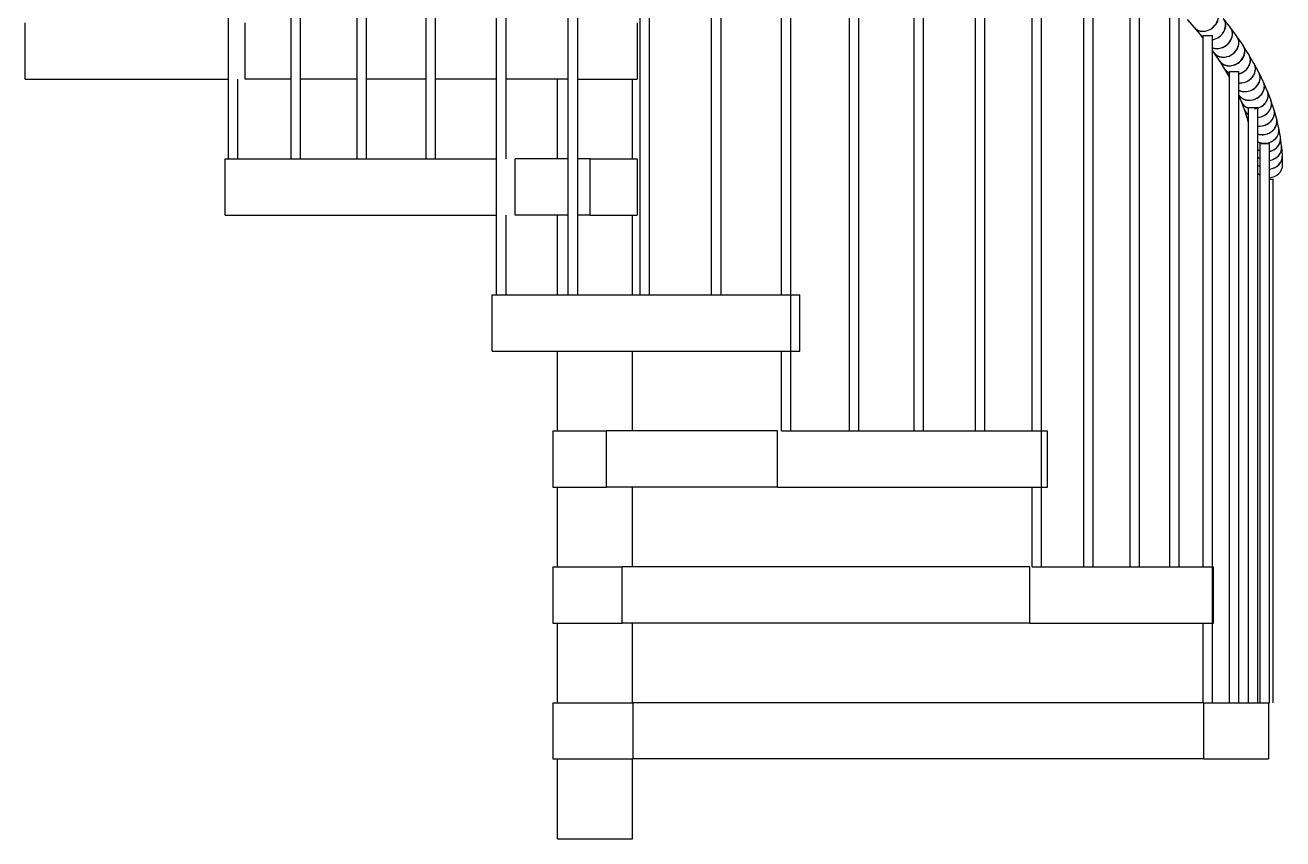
# Model space of a CAD drawing. Header units: millimetres. Extents: x -934 to 934, y -2220 to 2220.
# Drawn here: x -774 to 934, y -2220 to -1116 of the extents above; entities that cross this region are included whole.
import ezdxf

# ---------------------------------------------------------------- set-up
doc = ezdxf.new("R2010")
doc.units = ezdxf.units.MM
doc.layers.add('Elevation', color=7, linetype='CONTINUOUS')

msp = doc.modelspace()

# ---------------------------------------------------------------- linework, layer by layer
at = {"layer": 'Elevation'}
for p, q in [((-497.7, -1297.3), (-497.7, -350.7)), ((-412.6, -1297.3), (-412.6, -399.4)), ((-399.9, -1297.3), (-399.9, -405.6)), ((-322.9, -1297.3), (-322.9, -448.1)), ((-310.2, -1297.3), (-310.2, -454)), ((-229.5, -1297.3), (-229.5, -496.8)), ((-216.8, -1297.3), (-216.8, -502.4)), ((-133.6, -1481.9), (-133.6, -545.5)), ((-120.9, -1297.3), (-120.9, -551)), ((-36.3, -1481.9), (-36.3, -594.2)), ((-23.6, -1481.9), (-23.6, -599.6)), ((61.4, -1481.9), (61.4, -643)), ((74.1, -1481.9), (74.1, -643)), ((158.3, -1481.9), (158.3, -691.7)), ((171, -1481.9), (171, -691.7)), ((253.3, -1481.9), (253.3, -740.4)), ((266, -1666.5), (266, -740.4)), ((345.4, -1666.5), (345.4, -789.1)), ((358.1, -1666.5), (358.1, -789.1)), ((433.4, -1666.5), (433.4, -837.8)), ((446.1, -1666.5), (446.1, -837.8)), ((516.5, -1666.5), (516.5, -886.5)), ((529.2, -1666.5), (529.2, -889.6)), ((593.5, -1666.5), (593.5, -935.2)), ((606.2, -1851.1), (606.2, -935.2)), ((663.7, -1851.1), (663.7, -983.9)), ((676.4, -1851.1), (676.4, -983.9)), ((726.3, -1851.1), (726.3, -1032.6)), ((739, -1851.1), (739, -1032.6)), ((780.5, -1851.1), (780.5, -1081.3)), ((793.2, -1851.1), (793.2, -1081.3)), ((814.3, -1119.5), (804.4, -1108.1)), ((862.5, -1118.8), (853.4, -1107.1)), ((-773.8, -1188.9), (-773.8, -1112.7)), ((-475.2, -1188.9), (-475.2, -1112.7)), ((57.1, -1112.7), (57.1, -1188.9)), ((823.6, -1130.8), (814.2, -1119.4)), ((871.4, -1130.9), (862.9, -1119.2)), ((825.7, -1133.5), (823.5, -1130.7)), ((825.7, -1851.1), (825.7, -1130)), ((838.4, -2035.6), (838.4, -1130)), ((879.7, -1143.1), (871.8, -1131.4)), ((887.5, -1155.4), (880.1, -1143.7)), ((840.6, -1153.3), (838.4, -1150.3)), ((848.2, -1164.5), (840.4, -1153.1)), ((894.6, -1167.6), (887.8, -1155.9)), ((855.2, -1175.6), (848.1, -1164.3)), ((861.4, -1186.2), (855.1, -1175.4)), ((901.2, -1179.9), (895, -1168.3)), ((-485, -1297.3), (-485, -1188.9)), ((-412.6, -1188.9), (-475.2, -1188.9)), ((-322.9, -1188.9), (-399.9, -1188.9)), ((-229.5, -1188.9), (-310.2, -1188.9)), ((-133.6, -1188.9), (-216.8, -1188.9)), ((-36.3, -1188.9), (-120.9, -1188.9)), ((-50.8, -1297.3), (-50.8, -1188.9)), ((50.8, -1297.3), (50.8, -1188.9)), ((861.4, -2035.6), (861.4, -1178.7)), ((874.1, -2035.6), (874.1, -1178.7)), ((907.2, -1192.3), (901.6, -1180.6)), ((912.7, -1204.7), (907.6, -1193)), ((877.7, -1219.8), (874.1, -1211.6)), ((917.4, -1217.2), (913, -1205.5)), ((881.8, -1230.7), (877.5, -1219.5)), ((887.2, -2035.6), (887.2, -1227.4)), ((899.9, -2035.6), (899.9, -1228.4)), ((921.6, -1229.7), (917.7, -1218)), ((885.5, -1241.6), (881.7, -1230.4)), ((887.2, -1247.9), (885.3, -1241.3)), ((925.2, -1242.2), (921.9, -1230.5)), ((928.1, -1254.8), (925.4, -1243.1)), ((930.4, -1267.4), (928.3, -1255.7)), ((902.8, -2035.6), (902.8, -1276.2)), ((915.5, -2035.6), (915.5, -1276.2)), ((932.1, -1280), (930.6, -1268.3)), ((-502, -1373.5), (-502, -1297.3)), ((-108.4, -1373.5), (-108.4, -1297.3)), ((-36.3, -1297.3), (-108.4, -1297.3)), ((-6.8, -1297.3), (-23.6, -1297.3)), ((-6.8, -1373.5), (-6.8, -1297.3)), ((57.1, -1297.3), (57.1, -1373.5)), ((933.1, -1292.7), (932.2, -1281)), ((933.4, -1305.3), (933.1, -1293.6)), ((920.7, -2035.6), (920.7, -1324.9)), ((-120.9, -1481.9), (-120.9, -1373.5)), ((-36.3, -1373.5), (-108.4, -1373.5)), ((-50.8, -1481.9), (-50.8, -1373.5)), ((-6.8, -1373.5), (-23.6, -1373.5)), ((50.8, -1481.9), (50.8, -1373.5)), ((-139.9, -1558.1), (-139.9, -1481.9)), ((277.9, -1558.1), (277.9, -1481.9)), ((-50.8, -1666.5), (-50.8, -1558.1)), ((50.8, -1666.5), (50.8, -1558.1)), ((253.3, -1666.5), (253.3, -1558.1)), ((-57.2, -1666.5), (-57.2, -1742.7)), ((15.4, -1742.7), (15.4, -1666.5)), ((247.5, -1666.5), (15.4, -1666.5)), ((247.5, -1742.7), (247.5, -1666.5)), ((614.1, -1742.7), (614.1, -1666.5)), ((-50.8, -1851.1), (-50.8, -1742.7)), ((247.5, -1742.7), (15.4, -1742.7)), ((50.8, -1851.1), (50.8, -1742.7)), ((593.5, -1851.1), (593.5, -1742.7)), ((-57.2, -1851.1), (-57.2, -1927.3)), ((36.9, -1927.3), (36.9, -1851.1)), ((590.2, -1851.1), (36.9, -1851.1)), ((590.2, -1927.3), (590.2, -1851.1)), ((839.8, -1927.3), (839.8, -1851.1)), ((-50.8, -2035.6), (-50.8, -1927.3)), ((590.2, -1927.3), (36.9, -1927.3)), ((50.8, -2035.6), (50.8, -1927.3)), ((825.7, -2035.6), (825.7, -1927.3)), ((-57.2, -2035.6), (-57.2, -2111.8)), ((51.6, -2111.8), (51.6, -2035.6)), ((826.7, -2035.6), (51.6, -2035.6)), ((826.7, -2111.8), (826.7, -2035.6)), ((914.4, -2035.6), (914.4, -2111.8)), ((-50.8, -2220.2), (-50.8, -2111.8)), ((50.8, -2220.2), (50.8, -2111.8)), ((826.7, -2111.8), (51.6, -2111.8))]:
    msp.add_line(p, q, dxfattribs=at)
for centre, major_axis, ratio, start_param, end_param in [((828.8, -1107.1), (14.4, 12.5), 0.806325, 4.100081, 0), ((828.8, -1107.1), (14.7, 12.1), 0.816026, 4.120201, 0), ((838.4, -1118.8), (14.7, 12.1), 0.816026, 4.120201, 0), ((838.4, -1118.8), (15, 11.7), 0.82519, 4.142135, 0), ((828.8, -1107.1), (14.7, 12.1), 0.816026, 3.916167, 4.120201), ((828.8, -1107.1), (14.4, 12.5), 0.806325, 3.894138, 4.100081), ((847.5, -1130.5), (15, 11.7), 0.82519, 4.142135, 0), ((847.5, -1130.5), (15.4, 11.2), 0.83381, 4.165935, 0), ((847.5, -1130.5), (15.4, 11.2), 0.83381, 0, 0.01856), ((838.4, -1118.8), (15, 11.7), 0.82519, 4.141361, 4.142135), ((838.4, -1118.8), (14.7, 12.1), 0.816026, 4.119421, 4.120201), ((856, -1142.2), (15.4, 11.2), 0.83381, 4.165935, 0), ((856, -1142.2), (15.7, 10.7), 0.841882, 4.191648, 0), ((864, -1153.8), (15.7, 10.7), 0.841882, 4.191648, 0), ((864, -1153.8), (16.1, 10.2), 0.8494, 4.219313, 0), ((856, -1142.2), (15.7, 10.7), 0.841882, 0, 0.019425), ((864, -1153.8), (16.1, 10.2), 0.8494, 0, 0.020316), ((847.5, -1130.5), (15, 11.7), 0.82519, 3.96266, 4.142135), ((847.5, -1130.5), (15.4, 11.2), 0.83381, 3.987917, 4.165935), ((856, -1142.2), (15.7, 10.7), 0.841882, 4.02633, 4.191648), ((856, -1142.2), (15.4, 11.2), 0.83381, 3.99936, 4.165935), ((871.4, -1165.5), (16.1, 10.2), 0.8494, 4.368906, 0), ((871.4, -1165.5), (16.5, 9.6), 0.856358, 4.397587, 0), ((871.4, -1165.5), (16.5, 9.6), 0.856358, 0, 0.021227), ((864, -1153.8), (16.1, 10.2), 0.8494, 4.066514, 4.219313), ((864, -1153.8), (15.7, 10.7), 0.841882, 4.037774, 4.191648), ((878.2, -1177.2), (16.5, 9.6), 0.856358, 4.248957, 0), ((878.2, -1177.2), (16.8, 9), 0.862753, 4.280591, 0), ((878.2, -1177.2), (16.8, 9), 0.862753, 0, 0.022148), ((878.2, -1177.2), (16.8, 9), 0.862753, 4.152344, 4.280591), ((878.2, -1177.2), (16.5, 9.6), 0.856358, 4.119953, 4.248957), ((884.4, -1188.9), (16.8, 9), 0.862753, 4.280591, 0), ((884.4, -1188.9), (17.1, 8.3), 0.86858, 4.314204, 0), ((890.1, -1200.6), (17.1, 8.3), 0.86858, 4.314204, 0), ((890.1, -1200.6), (17.5, 7.6), 0.873835, 4.349762, 0), ((884.4, -1188.9), (17.1, 8.3), 0.86858, 0, 0.023069), ((890.1, -1200.6), (17.5, 7.6), 0.873835, 0, 0.023977), ((884.4, -1188.9), (16.8, 9), 0.862753, 4.163788, 4.280591), ((884.4, -1188.9), (17.1, 8.3), 0.86858, 4.198023, 4.314204), ((895.2, -1212.3), (17.5, 7.6), 0.873835, 4.349762, 0), ((895.2, -1212.3), (17.8, 6.8), 0.878515, 4.387203, 0), ((895.2, -1212.3), (17.8, 6.8), 0.878515, 0, 0.024856), ((890.1, -1200.6), (17.5, 7.6), 0.873835, 4.245526, 4.349762), ((890.1, -1200.6), (17.1, 8.3), 0.86858, 4.209466, 4.314204), ((899.7, -1224), (17.8, 6.8), 0.878515, 4.399837, 0), ((899.7, -1224), (18.1, 6), 0.882617, 4.439017, 0), ((899.7, -1224), (18.1, 6), 0.882617, 0, 0.02569), ((903.6, -1235.7), (18.1, 6), 0.882617, 4.42643, 0), ((903.6, -1235.7), (18.3, 5.2), 0.886138, 4.467311, 0), ((906.9, -1247.4), (18.3, 5.2), 0.886138, 4.467311, 0), ((906.9, -1247.4), (18.6, 4.3), 0.889076, 4.509676, 0), ((903.6, -1235.7), (18.3, 5.2), 0.886138, 0, 0.02646), ((906.9, -1247.4), (18.6, 4.3), 0.889076, 0, 0.027146), ((903.6, -1235.7), (18.3, 5.2), 0.886138, 4.398318, 4.467311), ((903.6, -1235.7), (18.1, 6), 0.882617, 4.357218, 4.42643), ((909.6, -1259.1), (18.6, 4.3), 0.889076, 4.509676, 0), ((909.6, -1259.1), (18.7, 3.4), 0.891428, 4.553319, 0), ((909.6, -1259.1), (18.7, 3.4), 0.891428, 0, 0.027731), ((906.9, -1247.4), (18.6, 4.3), 0.889076, 4.452279, 4.509676), ((906.9, -1247.4), (18.3, 5.2), 0.886138, 4.409761, 4.467311), ((909.6, -1259.1), (18.7, 3.4), 0.891428, 4.507462, 4.553319), ((909.6, -1259.1), (18.6, 4.3), 0.889076, 4.463722, 4.509676), ((911.7, -1270.7), (18.7, 3.4), 0.891428, 4.756809, 0), ((911.7, -1270.7), (18.9, 2.4), 0.893194, 4.801161, 0), ((913.2, -1282.4), (18.9, 2.4), 0.893194, 4.721013, 0), ((911.7, -1270.7), (18.9, 2.4), 0.893194, 0, 0.028197), ((913.2, -1282.4), (19, 1.5), 0.894371, 0, 0.02853), ((913.2, -1282.4), (19, 1.5), 0.894371, 4.766326, 0), ((914.1, -1294.1), (19, 1.5), 0.894371, 4.718679, 0), ((914.1, -1294.1), (19, 0.5), 0.894961, 4.764551, 0), ((914.1, -1294.1), (19, 0.5), 0.894961, 0, 0.028718), ((914.4, -1305.8), (19, 0.5), 0.894961, 4.748717, 0), ((914.4, -1305.8), (19, 0.5), 0.894961, 3.82662, 4.036593)]:
    msp.add_ellipse(centre, major_axis=major_axis, ratio=ratio, start_param=start_param, end_param=end_param, dxfattribs=at)
for points, degree in [([(814.1, -1119.3), (814.2, -1119.4), (814.3, -1119.5)], 2), ([(814.3, -1119.5), (814.9, -1120.1), (815.5, -1120.7), (816.2, -1121.2), (816.8, -1121.7), (817.6, -1122.2), (818.3, -1122.6), (819.1, -1122.9), (819.9, -1123.3), (820.7, -1123.5), (821.6, -1123.7), (822.5, -1123.9), (823.3, -1124), (824.3, -1124.1), (825.2, -1124.1)], 1), ([(823.4, -1130.5), (823.5, -1130.7), (823.6, -1130.8)], 2), ([(823.6, -1130.8), (824.2, -1131.6), (824.9, -1132.2), (825.7, -1132.8)], 3), ([(825.7, -1130), (825.8, -1130), (826.3, -1130), (827.1, -1130), (828.1, -1130), (829.3, -1130), (830.6, -1130), (832, -1130), (833.5, -1130), (834.8, -1130), (836, -1130), (837, -1130), (837.8, -1130), (838.2, -1130), (838.4, -1130)], 1), ([(840.3, -1153), (840.4, -1153.1), (840.6, -1153.3)], 2), ([(840.6, -1153.3), (841.2, -1154.1), (841.8, -1154.8), (842.6, -1155.5), (843.3, -1156.1), (844.1, -1156.7), (845, -1157.2), (845.9, -1157.7), (846.8, -1158.1), (847.8, -1158.4), (848.8, -1158.7), (849.8, -1158.9), (850.9, -1159.1), (851.9, -1159.2), (853, -1159.2)], 1), ([(847.9, -1164.1), (848.1, -1164.3), (848.2, -1164.5)], 2), ([(848.2, -1164.5), (848.8, -1165.3), (849.5, -1166.1), (850.2, -1166.8), (851, -1167.5), (851.8, -1168.1), (852.7, -1168.7), (853.7, -1169.2), (854.7, -1169.7), (855.7, -1170), (856.7, -1170.3), (857.8, -1170.6), (858.9, -1170.8), (860.1, -1170.9), (861.2, -1170.9)], 1), ([(855, -1175.2), (855.1, -1175.4), (855.2, -1175.6)], 2), ([(-23.6, -1188.9), (-16, -1188.9), (-8, -1188.9), (0.1, -1188.9), (8.2, -1188.9), (16.2, -1188.9), (23.8, -1188.9), (30.9, -1188.9), (37.5, -1188.9), (43.2, -1188.9), (48.1, -1188.9), (52, -1188.9), (54.8, -1188.9), (56.5, -1188.9), (57.1, -1188.9)], 1), ([(861.4, -1178.7), (861.6, -1178.7), (862, -1178.7), (862.8, -1178.7), (863.8, -1178.7), (865, -1178.7), (866.3, -1178.7), (867.7, -1178.7), (869.2, -1178.7), (870.5, -1178.7), (871.7, -1178.7), (872.7, -1178.7), (873.5, -1178.7), (873.9, -1178.7), (874.1, -1178.7)], 1), ([(874.1, -1194.2), (875, -1194.3), (875.8, -1194.3)], 2), ([(874.1, -1210.8), (874.8, -1211.7), (875.5, -1212.5), (876.3, -1213.3), (877.2, -1214), (878.1, -1214.7), (879.1, -1215.3), (880.1, -1215.9), (881.1, -1216.3), (882.2, -1216.7), (883.4, -1217.1), (884.5, -1217.3), (885.7, -1217.5), (886.9, -1217.6), (888.2, -1217.7)], 1), ([(877.4, -1219.2), (877.5, -1219.5), (877.7, -1219.8)], 2), ([(877.7, -1219.8), (878.1, -1220.6), (878.5, -1221.4), (879, -1222.2), (879.5, -1222.9), (880.1, -1223.7), (880.8, -1224.3), (881.4, -1225), (882.1, -1225.6), (882.9, -1226.2), (883.7, -1226.7), (884.5, -1227.2), (885.4, -1227.6), (886.3, -1228), (887.2, -1228.3)], 1), ([(887.2, -1227.4), (887.4, -1227.4), (887.8, -1227.4), (888.6, -1227.4), (889.6, -1227.4), (890.8, -1227.4), (892.1, -1227.4), (893.6, -1227.4), (895, -1227.4), (896.3, -1227.4), (897.5, -1227.4), (898.5, -1227.4), (899.3, -1227.4), (899.7, -1227.4), (899.9, -1227.4)], 1), ([(881.6, -1230.1), (881.7, -1230.4), (881.8, -1230.7)], 2), ([(885.2, -1240.9), (885.3, -1241.3), (885.5, -1241.6)], 2), ([(885.5, -1241.6), (885.9, -1242.9), (886.5, -1244.1), (887.2, -1245.2)], 3), ([(899.9, -1252.6), (901.1, -1252.7), (902.3, -1252.7)], 2), ([(899.9, -1263.6), (900.3, -1263.7), (900.7, -1263.8), (901.1, -1263.9), (901.5, -1264), (901.9, -1264.1), (902.4, -1264.1), (902.8, -1264.2), (903.2, -1264.3), (903.6, -1264.3), (904.1, -1264.3), (904.5, -1264.4), (904.9, -1264.4), (905.3, -1264.4), (905.8, -1264.4)], 1), ([(902.8, -1276.2), (903, -1276.2), (903.4, -1276.2), (904.2, -1276.2), (905.2, -1276.2), (906.4, -1276.2), (907.7, -1276.2), (909.2, -1276.2), (910.6, -1276.2), (911.9, -1276.2), (913.1, -1276.2), (914.1, -1276.2), (914.9, -1276.2), (915.3, -1276.2), (915.5, -1276.2)], 1), ([(-497.7, -1297.3), (-497.5, -1297.3), (-497.1, -1297.3), (-496.3, -1297.3), (-495.3, -1297.3), (-494.1, -1297.3), (-492.7, -1297.3), (-491.3, -1297.3), (-489.9, -1297.3), (-488.6, -1297.3), (-487.4, -1297.3), (-486.4, -1297.3), (-485.6, -1297.3), (-485.1, -1297.3), (-485, -1297.3)], 1), ([(-412.6, -1297.3), (-412.4, -1297.3), (-412, -1297.3), (-411.2, -1297.3), (-410.2, -1297.3), (-409, -1297.3), (-407.7, -1297.3), (-406.2, -1297.3), (-404.8, -1297.3), (-403.5, -1297.3), (-402.3, -1297.3), (-401.3, -1297.3), (-400.5, -1297.3), (-400.1, -1297.3), (-399.9, -1297.3)], 1), ([(-322.9, -1297.3), (-322.7, -1297.3), (-322.2, -1297.3), (-321.5, -1297.3), (-320.5, -1297.3), (-319.3, -1297.3), (-317.9, -1297.3), (-316.5, -1297.3), (-315.1, -1297.3), (-313.8, -1297.3), (-312.6, -1297.3), (-311.6, -1297.3), (-310.8, -1297.3), (-310.3, -1297.3), (-310.2, -1297.3)], 1), ([(-229.5, -1297.3), (-229.4, -1297.3), (-228.9, -1297.3), (-228.1, -1297.3), (-227.1, -1297.3), (-225.9, -1297.3), (-224.6, -1297.3), (-223.2, -1297.3), (-221.8, -1297.3), (-220.4, -1297.3), (-219.2, -1297.3), (-218.2, -1297.3), (-217.5, -1297.3), (-217, -1297.3), (-216.8, -1297.3)], 1), ([(-6.8, -1297.3), (0.1, -1297.3), (7, -1297.3), (13.7, -1297.3), (20.3, -1297.3), (26.6, -1297.3), (32.5, -1297.3), (37.9, -1297.3), (42.8, -1297.3), (47, -1297.3), (50.6, -1297.3), (53.4, -1297.3), (55.5, -1297.3), (56.7, -1297.3), (57.1, -1297.3)], 1), ([(899.9, -1284.5), (900.8, -1285.1), (901.8, -1285.6), (902.8, -1286.1)], 3), ([(899.9, -1294.9), (900.8, -1295.7), (901.8, -1296.4), (902.8, -1296.9)], 3), ([(899.9, -1305.7), (900.8, -1306.5), (901.7, -1307.3), (902.8, -1308)], 3), ([(915.5, -1324.9), (916.1, -1324.9), (916.7, -1324.9), (917.3, -1324.9), (917.8, -1324.9), (918.3, -1324.9), (918.8, -1324.9), (919.2, -1324.9), (919.6, -1324.9), (920, -1324.9), (920.2, -1324.9), (920.4, -1324.9), (920.6, -1324.9), (920.7, -1324.9), (920.7, -1324.9)], 1), ([(-6.8, -1373.5), (0.1, -1373.5), (7, -1373.5), (13.7, -1373.5), (20.3, -1373.5), (26.6, -1373.5), (32.5, -1373.5), (37.9, -1373.5), (42.8, -1373.5), (47, -1373.5), (50.6, -1373.5), (53.4, -1373.5), (55.5, -1373.5), (56.7, -1373.5), (57.1, -1373.5)], 1), ([(-133.6, -1481.9), (-133.5, -1481.9), (-133, -1481.9), (-132.3, -1481.9), (-131.2, -1481.9), (-130, -1481.9), (-128.7, -1481.9), (-127.3, -1481.9), (-125.9, -1481.9), (-124.5, -1481.9), (-123.3, -1481.9), (-122.3, -1481.9), (-121.6, -1481.9), (-121.1, -1481.9), (-120.9, -1481.9)], 1), ([(-36.3, -1481.9), (-36.1, -1481.9), (-35.7, -1481.9), (-34.9, -1481.9), (-33.9, -1481.9), (-32.7, -1481.9), (-31.4, -1481.9), (-29.9, -1481.9), (-28.5, -1481.9), (-27.2, -1481.9), (-26, -1481.9), (-25, -1481.9), (-24.2, -1481.9), (-23.8, -1481.9), (-23.6, -1481.9)], 1), ([(61.4, -1481.9), (61.5, -1481.9), (62, -1481.9), (62.8, -1481.9), (63.8, -1481.9), (65, -1481.9), (66.3, -1481.9), (67.7, -1481.9), (69.1, -1481.9), (70.5, -1481.9), (71.7, -1481.9), (72.7, -1481.9), (73.5, -1481.9), (73.9, -1481.9), (74.1, -1481.9)], 1), ([(158.3, -1481.9), (158.5, -1481.9), (158.9, -1481.9), (159.7, -1481.9), (160.7, -1481.9), (161.9, -1481.9), (163.2, -1481.9), (164.6, -1481.9), (166.1, -1481.9), (167.4, -1481.9), (168.6, -1481.9), (169.6, -1481.9), (170.4, -1481.9), (170.8, -1481.9), (171, -1481.9)], 1), ([(-57.2, -1666.5), (-56.7, -1666.5), (-55.2, -1666.5), (-52.8, -1666.5), (-49.4, -1666.5), (-45.2, -1666.5), (-40.2, -1666.5), (-34.5, -1666.5), (-28.3, -1666.5), (-21.5, -1666.5), (-14.3, -1666.5), (-6.9, -1666.5), (0.6, -1666.5), (8.1, -1666.5), (15.4, -1666.5)], 1), ([(253.3, -1666.5), (253.5, -1666.5), (254, -1666.5), (254.7, -1666.5), (255.7, -1666.5), (256.9, -1666.5), (258.3, -1666.5), (259.7, -1666.5), (261.1, -1666.5), (262.4, -1666.5), (263.6, -1666.5), (264.6, -1666.5), (265.4, -1666.5), (265.9, -1666.5), (266, -1666.5)], 1), ([(345.4, -1666.5), (345.5, -1666.5), (346, -1666.5), (346.8, -1666.5), (347.8, -1666.5), (349, -1666.5), (350.3, -1666.5), (351.7, -1666.5), (353.2, -1666.5), (354.5, -1666.5), (355.7, -1666.5), (356.7, -1666.5), (357.5, -1666.5), (357.9, -1666.5), (358.1, -1666.5)], 1), ([(433.4, -1666.5), (433.6, -1666.5), (434.1, -1666.5), (434.8, -1666.5), (435.8, -1666.5), (437, -1666.5), (438.4, -1666.5), (439.8, -1666.5), (441.2, -1666.5), (442.5, -1666.5), (443.7, -1666.5), (444.8, -1666.5), (445.5, -1666.5), (446, -1666.5), (446.1, -1666.5)], 1), ([(516.5, -1666.5), (516.6, -1666.5), (517.1, -1666.5), (517.8, -1666.5), (518.9, -1666.5), (520.1, -1666.5), (521.4, -1666.5), (522.8, -1666.5), (524.2, -1666.5), (525.6, -1666.5), (526.8, -1666.5), (527.8, -1666.5), (528.5, -1666.5), (529, -1666.5), (529.2, -1666.5)], 1), ([(-57.2, -1742.7), (-56.7, -1742.7), (-55.2, -1742.7), (-52.8, -1742.7), (-49.4, -1742.7), (-45.2, -1742.7), (-40.2, -1742.7), (-34.5, -1742.7), (-28.3, -1742.7), (-21.5, -1742.7), (-14.3, -1742.7), (-6.9, -1742.7), (0.6, -1742.7), (8.1, -1742.7), (15.4, -1742.7)], 1), ([(-57.2, -1851.1), (-56.4, -1851.1), (-54.2, -1851.1), (-50.5, -1851.1), (-45.6, -1851.1), (-39.4, -1851.1), (-32.2, -1851.1), (-24.1, -1851.1), (-15.4, -1851.1), (-6.3, -1851.1), (3, -1851.1), (12.1, -1851.1), (21, -1851.1), (29.3, -1851.1), (36.9, -1851.1)], 1), ([(593.5, -1851.1), (593.7, -1851.1), (594.1, -1851.1), (594.9, -1851.1), (595.9, -1851.1), (597.1, -1851.1), (598.5, -1851.1), (599.9, -1851.1), (601.3, -1851.1), (602.6, -1851.1), (603.8, -1851.1), (604.8, -1851.1), (605.6, -1851.1), (606.1, -1851.1), (606.2, -1851.1)], 1), ([(663.7, -1851.1), (663.9, -1851.1), (664.4, -1851.1), (665.1, -1851.1), (666.1, -1851.1), (667.3, -1851.1), (668.7, -1851.1), (670.1, -1851.1), (671.5, -1851.1), (672.8, -1851.1), (674, -1851.1), (675, -1851.1), (675.8, -1851.1), (676.3, -1851.1), (676.4, -1851.1)], 1), ([(726.3, -1851.1), (726.4, -1851.1), (726.9, -1851.1), (727.7, -1851.1), (728.7, -1851.1), (729.9, -1851.1), (731.2, -1851.1), (732.6, -1851.1), (734, -1851.1), (735.4, -1851.1), (736.6, -1851.1), (737.6, -1851.1), (738.4, -1851.1), (738.8, -1851.1), (739, -1851.1)], 1), ([(780.5, -1851.1), (780.6, -1851.1), (781.1, -1851.1), (781.9, -1851.1), (782.9, -1851.1), (784.1, -1851.1), (785.4, -1851.1), (786.8, -1851.1), (788.2, -1851.1), (789.6, -1851.1), (790.8, -1851.1), (791.8, -1851.1), (792.6, -1851.1), (793, -1851.1), (793.2, -1851.1)], 1), ([(-57.2, -1927.3), (-56.4, -1927.3), (-54.2, -1927.3), (-50.5, -1927.3), (-45.6, -1927.3), (-39.4, -1927.3), (-32.2, -1927.3), (-24.1, -1927.3), (-15.4, -1927.3), (-6.3, -1927.3), (3, -1927.3), (12.1, -1927.3), (21, -1927.3), (29.3, -1927.3), (36.9, -1927.3)], 1), ([(-57.2, -2035.6), (-56.1, -2035.6), (-53, -2035.6), (-47.9, -2035.6), (-41, -2035.6), (-32.6, -2035.6), (-23, -2035.6), (-12.5, -2035.6), (-1.6, -2035.6), (9.4, -2035.6), (20, -2035.6), (29.9, -2035.6), (38.7, -2035.6), (46, -2035.6), (51.6, -2035.6)], 1), ([(826.7, -2035.6), (827.4, -2035.6), (828.3, -2035.6), (829.3, -2035.6), (830.4, -2035.6), (831.5, -2035.6), (832.7, -2035.6), (833.8, -2035.6), (834.9, -2035.6), (835.9, -2035.6), (836.8, -2035.6), (837.4, -2035.6), (838, -2035.6), (838.3, -2035.6), (838.4, -2035.6)], 1), ([(861.4, -2035.6), (861.6, -2035.6), (862, -2035.6), (862.8, -2035.6), (863.8, -2035.6), (865, -2035.6), (866.3, -2035.6), (867.7, -2035.6), (869.2, -2035.6), (870.5, -2035.6), (871.7, -2035.6), (872.7, -2035.6), (873.5, -2035.6), (873.9, -2035.6), (874.1, -2035.6)], 1), ([(887.2, -2035.6), (887.4, -2035.6), (887.8, -2035.6), (888.6, -2035.6), (889.6, -2035.6), (890.8, -2035.6), (892.1, -2035.6), (893.6, -2035.6), (895, -2035.6), (896.3, -2035.6), (897.5, -2035.6), (898.5, -2035.6), (899.3, -2035.6), (899.7, -2035.6), (899.9, -2035.6)], 1), ([(902.8, -2035.6), (903, -2035.6), (903.4, -2035.6), (904.2, -2035.6), (905.2, -2035.6), (906.4, -2035.6), (907.7, -2035.6), (909.2, -2035.6), (910.6, -2035.6), (911.9, -2035.6), (913.1, -2035.6), (914.1, -2035.6), (914.9, -2035.6), (915.3, -2035.6), (915.5, -2035.6)], 1), ([(-57.2, -2111.8), (-56.1, -2111.8), (-53, -2111.8), (-47.9, -2111.8), (-41, -2111.8), (-32.6, -2111.8), (-23, -2111.8), (-12.5, -2111.8), (-1.6, -2111.8), (9.4, -2111.8), (20, -2111.8), (29.9, -2111.8), (38.7, -2111.8), (46, -2111.8), (51.6, -2111.8)], 1), ([(-50.8, -2220.2), (-49.6, -2220.2), (-45.8, -2220.2), (-39.7, -2220.2), (-31.7, -2220.2), (-22.1, -2220.2), (-11.3, -2220.2), (0, -2220.2), (11.3, -2220.2), (22, -2220.2), (31.6, -2220.2), (39.7, -2220.2), (45.7, -2220.2), (49.5, -2220.2), (50.8, -2220.2)], 1)]:
    msp.add_open_spline(points, degree=degree, dxfattribs=at)
for points, knots in [([(838.4, -1146.5), (838.8, -1146.6), (839.2, -1146.7), (839.6, -1146.9), (840, -1147), (840.4, -1147.1), (840.8, -1147.2), (841.2, -1147.3), (841.7, -1147.3), (842.1, -1147.4), (842.5, -1147.4), (843, -1147.5), (843.4, -1147.5), (843.9, -1147.5), (844.3, -1147.5)], [4.3592994, 4.3592994, 4.38452, 4.4097407, 4.4349614, 4.4601821, 4.4854028, 4.5106235, 4.5358442, 4.5610649, 4.5862855, 4.6115062, 4.6367269, 4.6619476, 4.6871683, 4.712389, 4.712389]), ([(855.2, -1175.6), (855.5, -1176.1), (855.9, -1176.6), (856.3, -1177.1), (856.6, -1177.5), (857, -1177.9), (857.5, -1178.3), (857.9, -1178.7), (858.3, -1179.1), (858.8, -1179.5), (859.3, -1179.8), (859.8, -1180.1), (860.3, -1180.4), (860.9, -1180.7), (861.4, -1181)], [3.7760247, 3.7760247, 3.8118815, 3.8477383, 3.8835951, 3.9194519, 3.9553087, 3.9911655, 4.0270224, 4.0628792, 4.098736, 4.1345928, 4.1704496, 4.2063064, 4.2421632, 4.27802, 4.27802]), ([(-773.8, -1188.9), (-758.3, -1188.9), (-742.1, -1188.9), (-725.2, -1188.9), (-707.7, -1188.9), (-689.4, -1188.9), (-670.5, -1188.9), (-650.9, -1188.9), (-630.7, -1188.9), (-610, -1188.9), (-588.6, -1188.9), (-566.7, -1188.9), (-544.2, -1188.9), (-521.2, -1188.9), (-497.7, -1188.9)], [3.7036624, 3.7036624, 3.734608, 3.7655537, 3.7964993, 3.8274449, 3.8583906, 3.8893362, 3.9202818, 3.9512274, 3.9821731, 4.0131187, 4.0440643, 4.07501, 4.1059556, 4.1369012, 4.1369012]), ([(874.1, -1204.1), (874.6, -1204.3), (875.2, -1204.6), (875.7, -1204.8), (876.3, -1205), (876.8, -1205.2), (877.4, -1205.3), (878, -1205.5), (878.6, -1205.6), (879.2, -1205.7), (879.8, -1205.8), (880.4, -1205.9), (881, -1205.9), (881.7, -1206), (882.3, -1206)], [4.2376202, 4.2376202, 4.2715323, 4.3054443, 4.3393564, 4.3732684, 4.4071805, 4.4410925, 4.4750046, 4.5089166, 4.5428287, 4.5767408, 4.6106528, 4.6445649, 4.6784769, 4.712389, 4.712389]), ([(881.8, -1230.7), (882.1, -1231.3), (882.3, -1231.9), (882.6, -1232.4), (882.9, -1233), (883.3, -1233.5), (883.6, -1234), (884, -1234.5), (884.4, -1235), (884.8, -1235.5), (885.2, -1236), (885.7, -1236.4), (886.2, -1236.8), (886.7, -1237.2), (887.2, -1237.6)], [3.5477342, 3.5477342, 3.5849507, 3.6221671, 3.6593835, 3.6965999, 3.7338164, 3.7710328, 3.8082492, 3.8454657, 3.8826821, 3.9198985, 3.957115, 3.9943314, 4.0315478, 4.0687642, 4.0687642]), ([(899.9, -1274.1), (900.5, -1274.4), (901.1, -1274.6), (901.7, -1274.9), (902.3, -1275.1), (902.9, -1275.3), (903.5, -1275.4), (904.1, -1275.6), (904.8, -1275.7), (905.4, -1275.8), (906.1, -1275.9), (906.7, -1276), (907.4, -1276.1), (908, -1276.1), (908.7, -1276.1)], [4.224104, 4.224104, 4.2589814, 4.2938589, 4.3287363, 4.3636138, 4.3984912, 4.4333687, 4.4682461, 4.5031236, 4.538001, 4.5728785, 4.6077559, 4.6426333, 4.6775108, 4.7123882, 4.7123882]), ([(-502, -1297.3), (-478, -1297.3), (-453.6, -1297.3), (-428.8, -1297.3), (-403.5, -1297.3), (-377.8, -1297.3), (-351.8, -1297.3), (-325.5, -1297.3), (-298.8, -1297.3), (-271.8, -1297.3), (-244.6, -1297.3), (-217.2, -1297.3), (-189.5, -1297.3), (-161.6, -1297.3), (-133.6, -1297.3)], [4.1312681, 4.1312681, 4.1623023, 4.1933364, 4.2243706, 4.2554048, 4.2864389, 4.3174731, 4.3485073, 4.3795414, 4.4105756, 4.4416098, 4.4726439, 4.5036781, 4.5347123, 4.5657464, 4.5657464]), ([(-502, -1373.5), (-478, -1373.5), (-453.6, -1373.5), (-428.8, -1373.5), (-403.5, -1373.5), (-377.8, -1373.5), (-351.8, -1373.5), (-325.5, -1373.5), (-298.8, -1373.5), (-271.8, -1373.5), (-244.6, -1373.5), (-217.2, -1373.5), (-189.5, -1373.5), (-161.6, -1373.5), (-133.6, -1373.5)], [4.1312681, 4.1312681, 4.1623023, 4.1933364, 4.2243706, 4.2554048, 4.2864389, 4.3174731, 4.3485073, 4.3795414, 4.4105756, 4.4416098, 4.4726439, 4.5036781, 4.5347123, 4.5657464, 4.5657464]), ([(-139.9, -1481.9), (-109.9, -1481.9), (-79.9, -1481.9), (-49.8, -1481.9), (-19.6, -1481.9), (10.6, -1481.9), (40.8, -1481.9), (70.9, -1481.9), (101, -1481.9), (130.9, -1481.9), (160.7, -1481.9), (190.4, -1481.9), (219.8, -1481.9), (249, -1481.9), (277.9, -1481.9)], [4.5588738, 4.5588738, 4.5918972, 4.6249206, 4.657944, 4.6909674, 4.7239909, 4.7570143, 4.7900377, 4.8230611, 4.8560845, 4.889108, 4.9221314, 4.9551548, 4.9881782, 5.0212016, 5.0212016]), ([(-139.9, -1558.1), (-109.9, -1558.1), (-79.9, -1558.1), (-49.8, -1558.1), (-19.6, -1558.1), (10.6, -1558.1), (40.8, -1558.1), (70.9, -1558.1), (101, -1558.1), (130.9, -1558.1), (160.7, -1558.1), (190.4, -1558.1), (219.8, -1558.1), (249, -1558.1), (277.9, -1558.1)], [4.5588738, 4.5588738, 4.5918972, 4.6249206, 4.657944, 4.6909674, 4.7239909, 4.7570143, 4.7900377, 4.8230611, 4.8560845, 4.889108, 4.9221314, 4.9551548, 4.9881782, 5.0212016, 5.0212016]), ([(266, -1666.5), (293.5, -1666.5), (320.6, -1666.5), (347.4, -1666.5), (373.9, -1666.5), (400, -1666.5), (425.7, -1666.5), (451, -1666.5), (475.8, -1666.5), (500.2, -1666.5), (524.1, -1666.5), (547.4, -1666.5), (570.2, -1666.5), (592.5, -1666.5), (614.1, -1666.5)], [5.0076189, 5.0076189, 5.0391323, 5.0706458, 5.1021592, 5.1336727, 5.1651862, 5.1966996, 5.2282131, 5.2597265, 5.29124, 5.3227535, 5.3542669, 5.3857804, 5.4172938, 5.4488073, 5.4488073]), ([(247.5, -1742.7), (276.4, -1742.7), (305, -1742.7), (333.3, -1742.7), (361.3, -1742.7), (388.8, -1742.7), (415.9, -1742.7), (442.6, -1742.7), (468.7, -1742.7), (494.4, -1742.7), (519.5, -1742.7), (544.1, -1742.7), (568.1, -1742.7), (591.4, -1742.7), (614.1, -1742.7)], [4.9864794, 4.9864794, 5.0195028, 5.0525263, 5.0855497, 5.1185731, 5.1515965, 5.1846199, 5.2176434, 5.2506668, 5.2836902, 5.3167136, 5.349737, 5.3827605, 5.4157839, 5.4488073, 5.4488073]), ([(606.2, -1851.1), (627.4, -1851.1), (647.9, -1851.1), (667.9, -1851.1), (687.1, -1851.1), (705.7, -1851.1), (723.6, -1851.1), (740.8, -1851.1), (757.2, -1851.1), (772.9, -1851.1), (787.9, -1851.1), (802, -1851.1), (815.4, -1851.1), (828, -1851.1), (839.8, -1851.1)], [5.4372127, 5.4372127, 5.4685841, 5.4999556, 5.531327, 5.5626985, 5.5940699, 5.6254414, 5.6568128, 5.6881843, 5.7195557, 5.7509272, 5.7822986, 5.8136701, 5.8450415, 5.876413, 5.876413]), ([(590.2, -1927.3), (613, -1927.3), (635, -1927.3), (656.4, -1927.3), (677.1, -1927.3), (697, -1927.3), (716.2, -1927.3), (734.5, -1927.3), (752.1, -1927.3), (768.9, -1927.3), (784.8, -1927.3), (799.9, -1927.3), (814, -1927.3), (827.4, -1927.3), (839.8, -1927.3)], [5.4140851, 5.4140851, 5.4471085, 5.4801319, 5.5131553, 5.5461788, 5.5792022, 5.6122256, 5.645249, 5.6782724, 5.7112959, 5.7443193, 5.7773427, 5.8103661, 5.8433896, 5.876413, 5.876413]), ([(838.4, -2035.6), (848.7, -2035.6), (858.3, -2035.6), (867.2, -2035.6), (875.3, -2035.6), (882.7, -2035.6), (889.3, -2035.6), (895.2, -2035.6), (900.3, -2035.6), (904.6, -2035.6), (908.1, -2035.6), (910.8, -2035.6), (912.8, -2035.6), (914, -2035.6), (914.4, -2035.6)], [5.872646, 5.872646, 5.9019702, 5.9312945, 5.9606187, 5.9899429, 6.0192672, 6.0485914, 6.0779157, 6.1072399, 6.1365641, 6.1658884, 6.1952126, 6.2245368, 6.2538611, 6.2831853, 6.2831853]), ([(826.7, -2111.8), (838.6, -2111.8), (849.7, -2111.8), (859.9, -2111.8), (869.3, -2111.8), (877.8, -2111.8), (885.4, -2111.8), (892.2, -2111.8), (898.1, -2111.8), (903, -2111.8), (907.1, -2111.8), (910.3, -2111.8), (912.6, -2111.8), (913.9, -2111.8), (914.4, -2111.8)], [5.8416908, 5.8416908, 5.8732261, 5.9047614, 5.9362967, 5.9678321, 5.9993674, 6.0309027, 6.062438, 6.0939734, 6.1255087, 6.157044, 6.1885793, 6.2201147, 6.25165, 6.2831853, 6.2831853])]:
    msp.add_open_spline(points, degree=1, knots=knots, dxfattribs=at)

doc.saveas('drawing.dxf')
